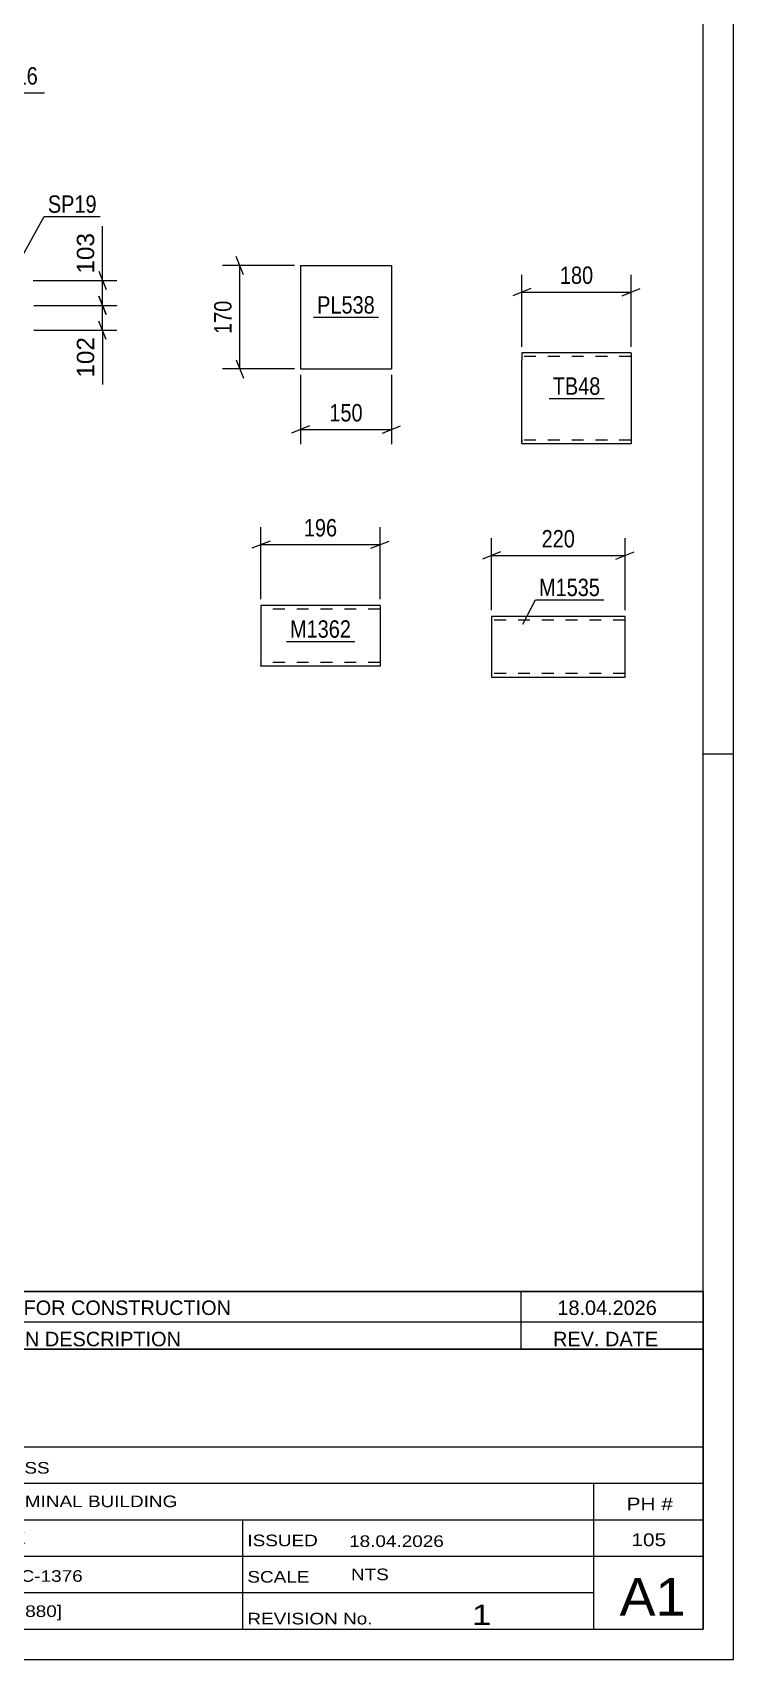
# Model space of a CAD drawing. Header units: millimetres. Extents: x 0 to 841, y 0 to 594.
# Drawn here: x 725.6 to 841, y 0 to 267.8 of the extents above; entities that cross this region are included whole.
import ezdxf

# ---------------------------------------------------------------- set-up
doc = ezdxf.new("R2010")
doc.units = ezdxf.units.MM
doc.linetypes.add('DXK_LINE_DOT2', pattern=[3.9198, 1.9599, -1.9599])
doc.styles.add('Arial', font='ARIAL.TTF', dxfattribs={"height": 0.2})
doc.styles.add('Arial Narrow', font='ARIALN.TTF', dxfattribs={"height": 0.2})

# ---------------------------------------------------------------- blocks, each defined once
blk = doc.blocks.new('Unknown-717033707-1135')
at = {"color": 5, "linetype": 'Continuous'}
for p, q in [((841, 0), (841, 594)), ((836, 5), (836, 589)), ((841, 149), (836, 149)), ((5, 5), (836, 5)), ((0, 0), (841, 0))]:
    blk.add_line(p, q, dxfattribs=at)
blk = doc.blocks.new('Unknown-717033707-57484')
at = {"color": 7, "linetype": 'Continuous'}
for p, q in [((676, 51.05), (676, 5)), ((676, 51.05), (836, 51.05)), ((836, 51), (836, 5)), ((676, 35), (836, 35)), ((716.14, 35), (716.14, 5)), ((676, 29), (836, 29)), ((818, 5.05), (818, 29.05)), ((676, 23), (836, 23)), ((760.14, 23), (760.14, 5)), ((676, 17), (836, 17)), ((676, 11), (818, 11)), ((676, 5), (836, 5))]:
    blk.add_line(p, q, dxfattribs=at)
at = {"color": 7, "style": 'Arial Narrow'}
for s, height, width, p in [('DRAWING TITLE', 1.9089, 1.425378, (680.88, 30.61)), ('TRUSS  ', 1.909, 1.425378, (717.81, 30.59)), ('TERMINAL BUILDING', 1.9089, 1.425378, (718.06, 25.07)), ('CONTRACT', 1.909, 1.425378, (680.88, 24.71)), ('MODELLED BY', 1.9089, 1.425378, (680.88, 18.98)), ('GSK', 1.909, 1.425378, (717.88, 19.04)), ('ISSUED', 1.909, 1.425378, (760.94, 18.64)), ('18.04.2026', 1.909, 1.425378, (777.69, 18.52)), ('CONTRACT NO', 1.9089, 1.425378, (680.88, 12.66)), ('AN-C-1376', 1.909, 1.425378, (718.23, 12.78)), ('SCALE', 1.909, 1.425378, (760.94, 12.65)), ('A1', 6.204, 1.25, (822.24, 7.2)), ('DRAWING No', 1.909, 1.425378, (680.56, 7)), ('[TR.880]', 1.909, 1.425378, (718.46, 6.99)), ('1', 3.34, 1.5, (797.91, 5.68)), ('REVISION No.', 1.9089, 1.425378, (760.94, 5.77))]:
    blk.add_text(s, height=height, dxfattribs=dict(at, width=width)).set_placement(p)
at = {"color": 7, "linetype": 'Continuous', "style": 'Arial Narrow'}
for s, height, width, p in [('PH #', 2.1, 1.42538, (823.4, 24.55)), ('105', 2.1, 1.42538, (824.19, 18.65)), ('NTS', 1.909, 1.425378, (778, 13.05))]:
    blk.add_text(s, height=height, dxfattribs=dict(at, width=width)).set_placement(p)
blk = doc.blocks.new('Unknown-717033707-57487')
at = {"color": 7, "linetype": 'Continuous'}
for p, q in [((676, 60.55), (836, 60.55)), ((836, 60.55), (676, 60.55)), ((676, 60.55), (676, 55.55)), ((685, 60.55), (685, 55.55)), ((709, 60.55), (709, 55.55)), ((806, 60.55), (806, 55.55)), ((836, 60.55), (836, 55.55)), ((676, 55.55), (836, 55.55)), ((676, 55.55), (676, 51.05)), ((676, 55.55), (836, 55.55)), ((685, 55.55), (685, 51.05)), ((709, 55.55), (709, 51.05)), ((806, 55.55), (806, 51.05)), ((836, 55.55), (836, 51.05)), ((836, 51.05), (676, 51.05))]:
    blk.add_line(p, q, dxfattribs=at)
at = {"color": 7, "linetype": 'Continuous', "style": 'Arial Narrow'}
for s, height, width, p in [('1', 2.39, 1.196471, (679.16, 56.7)), ('0', 2.39, 1.196471, (694, 56.7)), ('ISSUED FOR CONSTRUCTION', 2.3861, 1.196471, (711, 56.7)), ('18.04.2026', 2.386, 1.196471, (812, 56.7)), ('No', 2.386, 1.2, (677.54, 51.55)), ('REV MARK', 2.386, 1.2, (686, 51.55)), ('REVISION DESCRIPTION', 2.3861, 1.2, (711, 51.55)), ('REV. DATE', 2.386, 1.2, (811.28, 51.55))]:
    blk.add_text(s, height=height, dxfattribs=dict(at, width=width)).set_placement(p)
blk = doc.blocks.new('Part-717033707-54284 - 54283')
at = {"color": 2, "linetype": 'Continuous'}
for p, q in [((806.15, 215.07), (806.15, 213.87)), ((824.15, 215.07), (806.15, 215.07)), ((824.15, 214.98), (824.15, 215.07)), ((824.15, 214.98), (824.15, 213.87)), ((806.15, 200.81), (806.15, 213.87)), ((824.15, 213.87), (824.15, 200.07)), ((806.15, 200.16), (806.15, 200.81)), ((806.15, 200.07), (806.15, 200.16)), ((824.15, 200.07), (806.15, 200.07))]:
    blk.add_line(p, q, dxfattribs=at)
at = {"color": 7, "linetype": 'DXK_LINE_DOT2'}
for p, q in [((824.15, 214.47), (806.15, 214.47)), ((824.15, 214.72), (824.15, 213.87)), ((806.15, 200.81), (806.15, 200.42)), ((806.15, 200.67), (806.15, 200.72)), ((824.15, 200.67), (806.15, 200.67)), ((806.15, 200.07), (806.15, 200.07)), ((824.15, 200.72), (824.15, 200.81)), ((824.15, 200.67), (824.15, 200.72)), ((824.15, 200.67), (824.15, 200.72))]:
    blk.add_line(p, q, dxfattribs=at)
blk = doc.blocks.new('Part-717033707-54382 - 54381')
at = {"color": 2, "linetype": 'Continuous'}
for p, q in [((782.79, 173.5), (763.18, 173.5)), ((763.18, 173.5), (763.18, 163.6)), ((782.79, 173.5), (782.79, 163.5)), ((763.18, 163.5), (763.18, 163.6)), ((782.79, 163.5), (763.18, 163.5))]:
    blk.add_line(p, q, dxfattribs=at)
at = {"color": 7, "linetype": 'DXK_LINE_DOT2'}
for p, q in [((782.79, 172.9), (763.18, 172.9)), ((782.79, 173.41), (782.79, 173.5)), ((763.18, 164.1), (763.18, 164.15)), ((782.79, 164.1), (763.18, 164.1)), ((782.79, 164.1), (782.79, 164.15))]:
    blk.add_line(p, q, dxfattribs=at)
blk = doc.blocks.new('Part-717033707-54277 - 54276')
at = {"color": 2, "linetype": 'Continuous'}
for p, q in [((769.68, 229.43), (769.68, 212.43)), ((769.68, 229.43), (784.68, 229.43)), ((784.68, 229.43), (784.68, 212.43)), ((769.68, 212.43), (784.68, 212.43))]:
    blk.add_line(p, q, dxfattribs=at)
blk = doc.blocks.new('Part-717033707-54424 - 54423')
at = {"color": 2, "linetype": 'Continuous'}
for p, q in [((823.15, 171.69), (801.15, 171.69)), ((801.15, 171.69), (801.15, 161.78)), ((823.15, 161.69), (823.15, 171.69)), ((801.15, 161.78), (801.15, 161.69)), ((801.15, 161.69), (823.15, 161.69))]:
    blk.add_line(p, q, dxfattribs=at)
at = {"color": 7, "linetype": 'DXK_LINE_DOT2'}
for p, q in [((823.15, 171.09), (801.15, 171.09)), ((801.15, 162.29), (801.15, 162.33)), ((823.15, 162.29), (801.15, 162.29)), ((823.15, 162.29), (823.15, 162.33))]:
    blk.add_line(p, q, dxfattribs=at)
blk = doc.blocks.new('StraightDimension-717033707-54524 - 54283')
at = {"color": 7, "linetype": 'Continuous'}
for p, q in [((806.15, 216.07), (806.15, 227.92)), ((824.15, 216.07), (824.15, 227.92)), ((807.65, 225.67), (804.65, 224.47)), ((806.15, 225.07), (824.15, 225.07)), ((822.65, 224.47), (825.65, 225.67))]:
    blk.add_line(p, q, dxfattribs=at)
at = {"color": 0}
blk.add_wipeout([(818.5, 225.82), (818.5, 230.02), (811.81, 230.02), (811.81, 225.82)], dxfattribs=at)
at = {"color": 3, "style": 'Arial Narrow'}
blk.add_text('180', height=2.863, dxfattribs=at).set_placement((812.41, 226.42))
blk = doc.blocks.new('StraightDimension-717033707-3657 - 3292')
at = {"color": 7, "linetype": 'Continuous'}
for p, q in [((721.02, 230.39), (721.02, 260.73)), ((721.65, 230.39), (721.65, 260.73)), ((719.52, 257.28), (722.52, 258.48)), ((723.15, 258.48), (720.15, 257.28)), ((721.02, 257.88), (721.65, 257.88))]:
    blk.add_line(p, q, dxfattribs=at)
at = {"color": 0}
blk.add_wipeout([(727.03, 258.63), (727.03, 262.83), (722.17, 262.83), (722.17, 258.63)], dxfattribs=at)
at = {"color": 7, "linetype": 'Continuous'}
blk.add_line((721.65, 257.88), (727.55, 257.88), dxfattribs=at)
blk.add_line((721.65, 257.88), (727.55, 257.88), dxfattribs=at)
at = {"color": 3, "style": 'Arial Narrow'}
blk.add_text('16', height=2.863, dxfattribs=at).set_placement((722.77, 259.23))
blk = doc.blocks.new('StraightDimension-717033707-55947 - 3292')
at = {"color": 7, "linetype": 'Continuous'}
for p, q in [((736.46, 228.49), (737.66, 225.49)), ((725.68, 226.99), (739.46, 226.99)), ((737.06, 222.89), (737.06, 226.99)), ((725.79, 222.89), (739.46, 222.89)), ((737.66, 221.39), (736.46, 224.39))]:
    blk.add_line(p, q, dxfattribs=at)
at = {"color": 0}
blk.add_wipeout([(736.31, 235.38), (732.11, 235.38), (732.11, 227.51), (736.31, 227.51)], dxfattribs=at)
at = {"color": 7, "linetype": 'Continuous'}
blk.add_line((737.06, 226.99), (737.06, 235.91), dxfattribs=at)
blk.add_line((737.06, 226.99), (737.06, 235.91), dxfattribs=at)
at = {"color": 3, "style": 'Arial'}
blk.add_text('103', height=2.865, rotation=90.0002, dxfattribs=at).set_placement((735.71, 228.11))
blk = doc.blocks.new('StraightDimension-717033707-55948 - 3292')
at = {"color": 7, "linetype": 'Continuous'}
for p, q in [((725.79, 222.89), (739.46, 222.89)), ((736.46, 224.39), (737.66, 221.39)), ((737.06, 218.79), (737.06, 222.89)), ((737.66, 217.29), (736.46, 220.29)), ((725.79, 218.79), (739.46, 218.79))]:
    blk.add_line(p, q, dxfattribs=at)
at = {"color": 0}
blk.add_wipeout([(736.31, 218.26), (732.11, 218.26), (732.11, 210.39), (736.31, 210.39)], dxfattribs=at)
at = {"color": 7, "linetype": 'Continuous'}
blk.add_line((737.06, 218.79), (737.06, 209.87), dxfattribs=at)
blk.add_line((737.06, 218.79), (737.06, 209.87), dxfattribs=at)
at = {"color": 3, "style": 'Arial'}
blk.add_text('102', height=2.865, rotation=90.0002, dxfattribs=at).set_placement((735.71, 210.99))
blk = doc.blocks.new('StraightDimension-717033707-54604 - 54381')
at = {"color": 7, "linetype": 'Continuous'}
for p, q in [((763.18, 174.5), (763.18, 186.35)), ((782.79, 174.5), (782.79, 186.35)), ((764.68, 184.1), (761.68, 182.9)), ((763.18, 183.5), (782.79, 183.5)), ((781.29, 182.9), (784.29, 184.1))]:
    blk.add_line(p, q, dxfattribs=at)
at = {"color": 0}
blk.add_wipeout([(776.33, 184.25), (776.33, 188.45), (769.64, 188.45), (769.64, 184.25)], dxfattribs=at)
at = {"color": 3, "style": 'Arial Narrow'}
blk.add_text('196', height=2.863, dxfattribs=at).set_placement((770.24, 184.85))
blk = doc.blocks.new('StraightDimension-717033707-54516 - 54276')
at = {"color": 7, "linetype": 'Continuous'}
for p, q in [((760.28, 227.93), (759.08, 230.93)), ((768.68, 229.43), (756.83, 229.43)), ((759.68, 212.43), (759.68, 229.43)), ((768.68, 212.43), (756.83, 212.43)), ((759.08, 213.93), (760.28, 210.93))]:
    blk.add_line(p, q, dxfattribs=at)
at = {"color": 0}
blk.add_wipeout([(758.93, 224.27), (754.73, 224.27), (754.73, 217.58), (758.93, 217.58)], dxfattribs=at)
at = {"color": 3, "style": 'Arial Narrow'}
blk.add_text('170', height=2.863, rotation=90.0002, dxfattribs=at).set_placement((758.33, 218.18))
blk = doc.blocks.new('StraightDimension-717033707-54520 - 54276')
at = {"color": 7, "linetype": 'Continuous'}
for p, q in [((769.68, 211.43), (769.68, 200.03)), ((784.68, 211.43), (784.68, 200.03)), ((771.18, 203.03), (768.18, 201.83)), ((769.68, 202.43), (784.68, 202.43)), ((783.18, 201.83), (786.18, 203.03))]:
    blk.add_line(p, q, dxfattribs=at)
at = {"color": 0}
blk.add_wipeout([(780.52, 203.18), (780.52, 207.38), (773.84, 207.38), (773.84, 203.18)], dxfattribs=at)
at = {"color": 3, "style": 'Arial Narrow'}
blk.add_text('150', height=2.863, dxfattribs=at).set_placement((774.44, 203.78))
blk = doc.blocks.new('StraightDimension-717033707-54644 - 54423')
at = {"color": 7, "linetype": 'Continuous'}
for p, q in [((802.65, 182.29), (799.65, 181.09)), ((801.15, 172.69), (801.15, 184.54)), ((821.65, 181.09), (824.65, 182.29)), ((823.15, 172.69), (823.15, 184.54)), ((801.15, 181.69), (823.15, 181.69))]:
    blk.add_line(p, q, dxfattribs=at)
at = {"color": 0}
blk.add_wipeout([(815.49, 182.44), (815.49, 186.64), (808.8, 186.64), (808.8, 182.44)], dxfattribs=at)
at = {"color": 3, "style": 'Arial Narrow'}
blk.add_text('220', height=2.863, dxfattribs=at).set_placement((809.4, 183.04))
blk = doc.blocks.new('Mark-717033707-54664 - 54283')
at = {"color": 0}
blk.add_wipeout([(819.08, 208.17), (819.08, 211.17), (811.23, 211.17), (811.23, 208.17)], dxfattribs=at)
blk.add_wipeout([(819.08, 208.17), (819.08, 211.17), (811.23, 211.17), (811.23, 208.17)], dxfattribs=at)
at = {"color": 30, "linetype": 'Continuous'}
blk.add_line((810.63, 207.57), (819.68, 207.57), dxfattribs=at)
at = {"color": 3, "style": 'Arial Narrow'}
blk.add_text('TB48', height=2.863, dxfattribs=at).set_placement((811.23, 208.17))
blk = doc.blocks.new('Mark-717033707-3479 - 3292')
at = {"color": 0}
blk.add_wipeout([(736.12, 238.12), (736.12, 241.12), (728.08, 241.12), (728.08, 238.12)], dxfattribs=at)
blk.add_wipeout([(736.12, 238.12), (736.12, 241.12), (728.08, 241.12), (728.08, 238.12)], dxfattribs=at)
at = {"color": 30, "linetype": 'Continuous'}
for p, q in [((722.41, 228.35), (727.48, 237.52)), ((727.48, 237.52), (736.72, 237.52))]:
    blk.add_line(p, q, dxfattribs=at)
at = {"color": 3, "style": 'Arial Narrow'}
blk.add_text('SP19', height=2.863, dxfattribs=at).set_placement((728.08, 238.12))
blk = doc.blocks.new('Mark-717033707-54680 - 54381')
at = {"color": 0}
blk.add_wipeout([(778.01, 168.18), (778.01, 171.18), (767.96, 171.18), (767.96, 168.18)], dxfattribs=at)
blk.add_wipeout([(778.01, 168.18), (778.01, 171.18), (767.96, 171.18), (767.96, 168.18)], dxfattribs=at)
at = {"color": 30, "linetype": 'Continuous'}
blk.add_line((767.36, 167.58), (778.61, 167.58), dxfattribs=at)
at = {"color": 3, "style": 'Arial Narrow'}
blk.add_text('M1362', height=2.863, dxfattribs=at).set_placement((767.96, 168.18))
blk = doc.blocks.new('Mark-717033707-54661 - 54276')
at = {"color": 0}
blk.add_wipeout([(781.93, 221.53), (781.93, 224.53), (772.43, 224.53), (772.43, 221.53)], dxfattribs=at)
blk.add_wipeout([(781.93, 221.53), (781.93, 224.53), (772.43, 224.53), (772.43, 221.53)], dxfattribs=at)
at = {"color": 30, "linetype": 'Continuous'}
blk.add_line((771.83, 220.93), (782.53, 220.93), dxfattribs=at)
at = {"color": 3, "style": 'Arial Narrow'}
blk.add_text('PL538', height=2.863, dxfattribs=at).set_placement((772.43, 221.53))
blk = doc.blocks.new('Mark-717033707-55903 - 54423')
at = {"color": 0}
blk.add_wipeout([(819.02, 175.03), (819.02, 178.03), (808.97, 178.03), (808.97, 175.03)], dxfattribs=at)
blk.add_wipeout([(819.02, 175.03), (819.02, 178.03), (808.97, 178.03), (808.97, 175.03)], dxfattribs=at)
at = {"color": 30, "linetype": 'Continuous'}
for p, q in [((806.31, 170.42), (808.37, 174.43)), ((808.37, 174.43), (819.62, 174.43))]:
    blk.add_line(p, q, dxfattribs=at)
at = {"color": 3, "style": 'Arial Narrow'}
blk.add_text('M1535', height=2.863, dxfattribs=at).set_placement((808.97, 175.03))

msp = doc.modelspace()

# ---------------------------------------------------------------- block references
for name in ['Unknown-717033707-1135', 'Part-717033707-54277 - 54276', 'Part-717033707-54284 - 54283', 'Part-717033707-54382 - 54381', 'Part-717033707-54424 - 54423', 'Unknown-717033707-57487', 'Unknown-717033707-57484']:
    msp.add_blockref(name, (0, 0))

# ---------------------------------------------------------------- next in the draw order: block references
for name in ['StraightDimension-717033707-3657 - 3292', 'StraightDimension-717033707-54516 - 54276', 'StraightDimension-717033707-54524 - 54283', 'Mark-717033707-54661 - 54276', 'Mark-717033707-54664 - 54283', 'StraightDimension-717033707-54604 - 54381', 'StraightDimension-717033707-54644 - 54423', 'Mark-717033707-54680 - 54381']:
    msp.add_blockref(name, (0, 0))

# ---------------------------------------------------------------- next in the draw order: block references
for name in ['StraightDimension-717033707-55947 - 3292', 'StraightDimension-717033707-54520 - 54276', 'Mark-717033707-55903 - 54423']:
    msp.add_blockref(name, (0, 0))

# ---------------------------------------------------------------- next in the draw order: block references
for name in ['Mark-717033707-3479 - 3292', 'StraightDimension-717033707-55948 - 3292']:
    msp.add_blockref(name, (0, 0))

doc.saveas('drawing.dxf')
